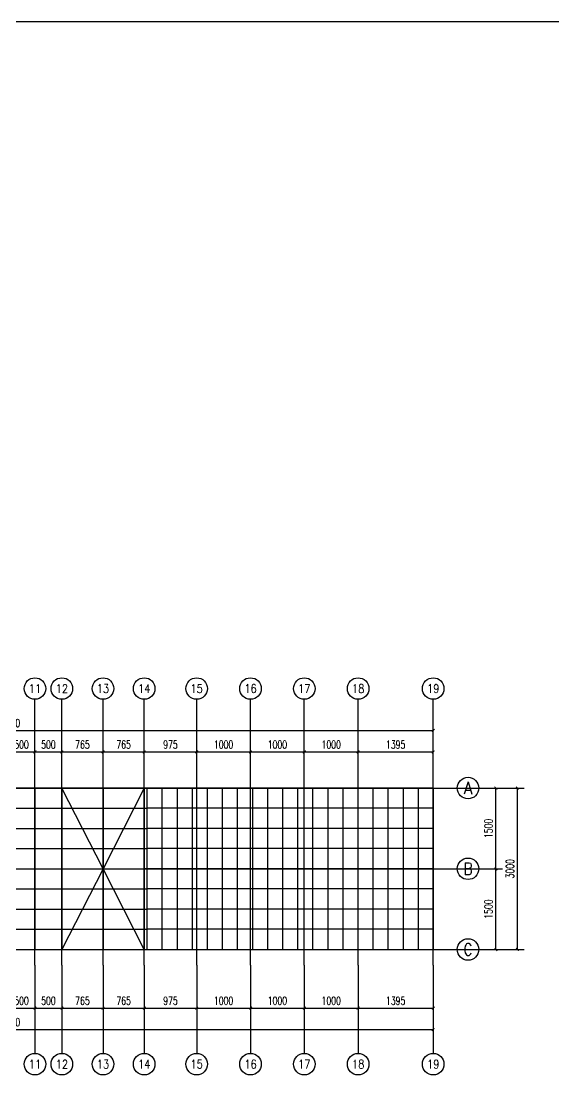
# Model space of a CAD drawing. Header units: millimetres. Extents: x -1471591 to 944464, y -468930 to 547002.
# Drawn here: x -863479 to -853593, y -162674 to -142711 of the extents above; entities that cross this region are included whole.
import ezdxf
from ezdxf.enums import TextEntityAlignment as Align

# ---------------------------------------------------------------- set-up
doc = ezdxf.new("R2010")
doc.units = ezdxf.units.MM
doc.header["$LTSCALE"] = 10
doc.header["$PDMODE"] = 35
for name, color, linetype in [('AXIS', 3, 'Continuous'), ('AXIS_TEXT', 7, 'Continuous'), ('DOTE', 1, 'Continuous')]:
    doc.layers.add(name, color=color, linetype=linetype)
doc.styles.add('_TCH_AXIS', font='COMPLEX', dxfattribs={"bigfont": 'GBCBIG'})
doc.styles.add('_TCH_DIM_T3', font='SIMPLEX', dxfattribs={"width": 0.705882, "bigfont": 'GBCBIG'})
doc.styles.add('COMPLEX', font='COMPLEX')
doc.dimstyles.new('_TCH_ARCH&&50', dxfattribs={"dimtxt": 148.75, "dimasz": 50, "dimexe": 125, "dimexo": 150, "dimgap": 63.125, "dimtad": 1, "dimdec": 0, "dimzin": 0, "dimdsep": 46, "dimtxsty": '_TCH_DIM_T3', "dimblk": 'ARCHTICK', "dimcen": 0.09, "dimclrt": 7, "dimazin": 2, "dimtfac": 1, "dimtdec": 0, "dimtix": 1, "dimtmove": 2, "dimatfit": 3, "dimfxl": 0, "dimtolj": 1, "dimtzin": 0, "dimarcsym": 0})

# ---------------------------------------------------------------- blocks, each defined once
blk = doc.blocks.new('_ArchTick')
at = {"color": 0, "linetype": 'ByBlock', "const_width": 0.4}
blk.add_lwpolyline([(-0.5, -0.5), (0.5, 0.5)], dxfattribs=at)
blk = doc.blocks.new('*D1980')
at = {"layer": 'AXIS', "color": 0, "lineweight": -2, "transparency": 16777216}
for p, q in [((-855417, -156960), (-854539, -156960)), ((-854664, -158460), (-854664, -156960)), ((-855417, -158460), (-854539, -158460))]:
    blk.add_line(p, q, dxfattribs=at)
at = {"layer": 'Defpoints', "color": 0, "transparency": 16777216}
for p in [(-855567, -156960), (-854664, -156960), (-855567, -158460)]:
    blk.add_point(p, dxfattribs=at)
at = {"layer": 'AXIS', "color": 0, "lineweight": -2, "transparency": 16777216, "xscale": 50, "yscale": 50, "zscale": 50}
for p, rotation in [((-854664, -156960), 90), ((-854664, -158460), 270)]:
    blk.add_blockref('_ArchTick', p, dxfattribs=dict(at, rotation=rotation))
at = {"layer": 'AXIS', "color": 7, "transparency": 16777216, "insert": (-854802, -157709), "char_height": 148.8, "attachment_point": 5, "rotation": 90, "style": '_TCH_DIM_T3'}
blk.add_mtext('\\A1;1500', dxfattribs=at)
blk = doc.blocks.new('*D1981')
at = {"layer": 'AXIS', "color": 0, "lineweight": -2, "transparency": 16777216}
for p, q in [((-855417, -158460), (-854539, -158460)), ((-854664, -159960), (-854664, -158460)), ((-855417, -159960), (-854539, -159960))]:
    blk.add_line(p, q, dxfattribs=at)
at = {"layer": 'Defpoints', "color": 0, "transparency": 16777216}
for p in [(-855567, -158460), (-854664, -158460), (-855567, -159960)]:
    blk.add_point(p, dxfattribs=at)
at = {"layer": 'AXIS', "color": 0, "lineweight": -2, "transparency": 16777216, "xscale": 50, "yscale": 50, "zscale": 50}
for p, rotation in [((-854664, -158460), 90), ((-854664, -159960), 270)]:
    blk.add_blockref('_ArchTick', p, dxfattribs=dict(at, rotation=rotation))
at = {"layer": 'AXIS', "color": 7, "transparency": 16777216, "insert": (-854802, -159209), "char_height": 148.8, "attachment_point": 5, "rotation": 90, "style": '_TCH_DIM_T3'}
blk.add_mtext('\\A1;1500', dxfattribs=at)
blk = doc.blocks.new('*D1982')
at = {"layer": 'AXIS', "color": 0, "lineweight": -2, "transparency": 16777216}
for p, q in [((-855417, -156960), (-854139, -156960)), ((-854264, -159960), (-854264, -156960)), ((-855417, -159960), (-854139, -159960))]:
    blk.add_line(p, q, dxfattribs=at)
at = {"layer": 'Defpoints', "color": 0, "transparency": 16777216}
for p in [(-855567, -156960), (-854264, -156960), (-855567, -159960)]:
    blk.add_point(p, dxfattribs=at)
at = {"layer": 'AXIS', "color": 0, "lineweight": -2, "transparency": 16777216, "xscale": 50, "yscale": 50, "zscale": 50}
for p, rotation in [((-854264, -156960), 90), ((-854264, -159960), 270)]:
    blk.add_blockref('_ArchTick', p, dxfattribs=dict(at, rotation=rotation))
at = {"layer": 'AXIS', "color": 7, "transparency": 16777216, "insert": (-854402, -158459), "char_height": 148.8, "attachment_point": 5, "rotation": 90, "style": '_TCH_DIM_T3'}
blk.add_mtext('\\A1;3000', dxfattribs=at)
blk = doc.blocks.new('*D1995')
at = {"layer": 'AXIS', "color": 0, "lineweight": -2, "transparency": 16777216}
for p, q in [((-863729, -156350), (-863729, -156163)), ((-863729, -156288), (-863229, -156288)), ((-863229, -156350), (-863229, -156163))]:
    blk.add_line(p, q, dxfattribs=at)
at = {"layer": 'Defpoints', "color": 0, "transparency": 16777216}
for p in [(-863229, -156288), (-863729, -156500), (-863229, -156500)]:
    blk.add_point(p, dxfattribs=at)
at = {"layer": 'AXIS', "color": 0, "lineweight": -2, "transparency": 16777216, "xscale": 50, "yscale": 50, "zscale": 50, "rotation": 180}
blk.add_blockref('_ArchTick', (-863729, -156288), dxfattribs=at)
at = {"layer": 'AXIS', "color": 0, "lineweight": -2, "transparency": 16777216, "xscale": 50, "yscale": 50, "zscale": 50}
blk.add_blockref('_ArchTick', (-863229, -156288), dxfattribs=at)
at = {"layer": 'AXIS', "color": 7, "transparency": 16777216, "insert": (-863479, -156150), "char_height": 148.8, "attachment_point": 5, "style": '_TCH_DIM_T3'}
blk.add_mtext('\\A1;500', dxfattribs=at)
blk = doc.blocks.new('*D1996')
at = {"layer": 'AXIS', "color": 0, "lineweight": -2, "transparency": 16777216}
for p, q in [((-863229, -156350), (-863229, -156163)), ((-863229, -156288), (-862729, -156288)), ((-862729, -156350), (-862729, -156163))]:
    blk.add_line(p, q, dxfattribs=at)
at = {"layer": 'Defpoints', "color": 0, "transparency": 16777216}
for p in [(-862729, -156288), (-863229, -156500), (-862729, -156500)]:
    blk.add_point(p, dxfattribs=at)
at = {"layer": 'AXIS', "color": 0, "lineweight": -2, "transparency": 16777216, "xscale": 50, "yscale": 50, "zscale": 50, "rotation": 180}
blk.add_blockref('_ArchTick', (-863229, -156288), dxfattribs=at)
at = {"layer": 'AXIS', "color": 0, "lineweight": -2, "transparency": 16777216, "xscale": 50, "yscale": 50, "zscale": 50}
blk.add_blockref('_ArchTick', (-862729, -156288), dxfattribs=at)
at = {"layer": 'AXIS', "color": 7, "transparency": 16777216, "insert": (-862979, -156150), "char_height": 148.8, "attachment_point": 5, "style": '_TCH_DIM_T3'}
blk.add_mtext('\\A1;500', dxfattribs=at)
blk = doc.blocks.new('*D1997')
at = {"layer": 'AXIS', "color": 0, "lineweight": -2, "transparency": 16777216}
for p, q in [((-862729, -156350), (-862729, -156163)), ((-862729, -156288), (-861964, -156288)), ((-861964, -156350), (-861964, -156163))]:
    blk.add_line(p, q, dxfattribs=at)
at = {"layer": 'Defpoints', "color": 0, "transparency": 16777216}
for p in [(-861964, -156288), (-862729, -156500), (-861964, -156500)]:
    blk.add_point(p, dxfattribs=at)
at = {"layer": 'AXIS', "color": 0, "lineweight": -2, "transparency": 16777216, "xscale": 50, "yscale": 50, "zscale": 50, "rotation": 180}
blk.add_blockref('_ArchTick', (-862729, -156288), dxfattribs=at)
at = {"layer": 'AXIS', "color": 0, "lineweight": -2, "transparency": 16777216, "xscale": 50, "yscale": 50, "zscale": 50}
blk.add_blockref('_ArchTick', (-861964, -156288), dxfattribs=at)
at = {"layer": 'AXIS', "color": 7, "transparency": 16777216, "insert": (-862346, -156150), "char_height": 148.8, "attachment_point": 5, "style": '_TCH_DIM_T3'}
blk.add_mtext('\\A1;765', dxfattribs=at)
blk = doc.blocks.new('*D1998')
at = {"layer": 'AXIS', "color": 0, "lineweight": -2, "transparency": 16777216}
for p, q in [((-861964, -156350), (-861964, -156163)), ((-861964, -156288), (-861199, -156288)), ((-861199, -156350), (-861199, -156163))]:
    blk.add_line(p, q, dxfattribs=at)
at = {"layer": 'Defpoints', "color": 0, "transparency": 16777216}
for p in [(-861199, -156288), (-861964, -156500), (-861199, -156500)]:
    blk.add_point(p, dxfattribs=at)
at = {"layer": 'AXIS', "color": 0, "lineweight": -2, "transparency": 16777216, "xscale": 50, "yscale": 50, "zscale": 50, "rotation": 180}
blk.add_blockref('_ArchTick', (-861964, -156288), dxfattribs=at)
at = {"layer": 'AXIS', "color": 0, "lineweight": -2, "transparency": 16777216, "xscale": 50, "yscale": 50, "zscale": 50}
blk.add_blockref('_ArchTick', (-861199, -156288), dxfattribs=at)
at = {"layer": 'AXIS', "color": 7, "transparency": 16777216, "insert": (-861581, -156150), "char_height": 148.8, "attachment_point": 5, "style": '_TCH_DIM_T3'}
blk.add_mtext('\\A1;765', dxfattribs=at)
blk = doc.blocks.new('*D1999')
at = {"layer": 'AXIS', "color": 0, "lineweight": -2, "transparency": 16777216}
for p, q in [((-861199, -156350), (-861199, -156163)), ((-861199, -156288), (-860224, -156288)), ((-860224, -156350), (-860224, -156163))]:
    blk.add_line(p, q, dxfattribs=at)
at = {"layer": 'Defpoints', "color": 0, "transparency": 16777216}
for p in [(-860224, -156288), (-861199, -156500), (-860224, -156500)]:
    blk.add_point(p, dxfattribs=at)
at = {"layer": 'AXIS', "color": 0, "lineweight": -2, "transparency": 16777216, "xscale": 50, "yscale": 50, "zscale": 50, "rotation": 180}
blk.add_blockref('_ArchTick', (-861199, -156288), dxfattribs=at)
at = {"layer": 'AXIS', "color": 0, "lineweight": -2, "transparency": 16777216, "xscale": 50, "yscale": 50, "zscale": 50}
blk.add_blockref('_ArchTick', (-860224, -156288), dxfattribs=at)
at = {"layer": 'AXIS', "color": 7, "transparency": 16777216, "insert": (-860711, -156150), "char_height": 148.8, "attachment_point": 5, "style": '_TCH_DIM_T3'}
blk.add_mtext('\\A1;975', dxfattribs=at)
blk = doc.blocks.new('*D2000')
at = {"layer": 'AXIS', "color": 0, "lineweight": -2, "transparency": 16777216}
for p, q in [((-860224, -156350), (-860224, -156163)), ((-860224, -156288), (-859224, -156288)), ((-859224, -156350), (-859224, -156163))]:
    blk.add_line(p, q, dxfattribs=at)
at = {"layer": 'Defpoints', "color": 0, "transparency": 16777216}
for p in [(-859224, -156288), (-860224, -156500), (-859224, -156500)]:
    blk.add_point(p, dxfattribs=at)
at = {"layer": 'AXIS', "color": 0, "lineweight": -2, "transparency": 16777216, "xscale": 50, "yscale": 50, "zscale": 50, "rotation": 180}
blk.add_blockref('_ArchTick', (-860224, -156288), dxfattribs=at)
at = {"layer": 'AXIS', "color": 0, "lineweight": -2, "transparency": 16777216, "xscale": 50, "yscale": 50, "zscale": 50}
blk.add_blockref('_ArchTick', (-859224, -156288), dxfattribs=at)
at = {"layer": 'AXIS', "color": 7, "transparency": 16777216, "insert": (-859724, -156150), "char_height": 148.8, "attachment_point": 5, "style": '_TCH_DIM_T3'}
blk.add_mtext('\\A1;1000', dxfattribs=at)
blk = doc.blocks.new('*D2001')
at = {"layer": 'AXIS', "color": 0, "lineweight": -2, "transparency": 16777216}
for p, q in [((-859224, -156350), (-859224, -156163)), ((-859224, -156288), (-858224, -156288)), ((-858224, -156350), (-858224, -156163))]:
    blk.add_line(p, q, dxfattribs=at)
at = {"layer": 'Defpoints', "color": 0, "transparency": 16777216}
for p in [(-858224, -156288), (-859224, -156500), (-858224, -156500)]:
    blk.add_point(p, dxfattribs=at)
at = {"layer": 'AXIS', "color": 0, "lineweight": -2, "transparency": 16777216, "xscale": 50, "yscale": 50, "zscale": 50, "rotation": 180}
blk.add_blockref('_ArchTick', (-859224, -156288), dxfattribs=at)
at = {"layer": 'AXIS', "color": 0, "lineweight": -2, "transparency": 16777216, "xscale": 50, "yscale": 50, "zscale": 50}
blk.add_blockref('_ArchTick', (-858224, -156288), dxfattribs=at)
at = {"layer": 'AXIS', "color": 7, "transparency": 16777216, "insert": (-858724, -156150), "char_height": 148.8, "attachment_point": 5, "style": '_TCH_DIM_T3'}
blk.add_mtext('\\A1;1000', dxfattribs=at)
blk = doc.blocks.new('*D2002')
at = {"layer": 'AXIS', "color": 0, "lineweight": -2, "transparency": 16777216}
for p, q in [((-858224, -156350), (-858224, -156163)), ((-858224, -156288), (-857224, -156288)), ((-857224, -156350), (-857224, -156163))]:
    blk.add_line(p, q, dxfattribs=at)
at = {"layer": 'Defpoints', "color": 0, "transparency": 16777216}
for p in [(-857224, -156288), (-858224, -156500), (-857224, -156500)]:
    blk.add_point(p, dxfattribs=at)
at = {"layer": 'AXIS', "color": 0, "lineweight": -2, "transparency": 16777216, "xscale": 50, "yscale": 50, "zscale": 50, "rotation": 180}
blk.add_blockref('_ArchTick', (-858224, -156288), dxfattribs=at)
at = {"layer": 'AXIS', "color": 0, "lineweight": -2, "transparency": 16777216, "xscale": 50, "yscale": 50, "zscale": 50}
blk.add_blockref('_ArchTick', (-857224, -156288), dxfattribs=at)
at = {"layer": 'AXIS', "color": 7, "transparency": 16777216, "insert": (-857724, -156150), "char_height": 148.8, "attachment_point": 5, "style": '_TCH_DIM_T3'}
blk.add_mtext('\\A1;1000', dxfattribs=at)
blk = doc.blocks.new('*D2003')
at = {"layer": 'AXIS', "color": 0, "lineweight": -2, "transparency": 16777216}
for p, q in [((-857224, -156350), (-857224, -156163)), ((-857224, -156288), (-855829, -156288)), ((-855829, -156350), (-855829, -156163))]:
    blk.add_line(p, q, dxfattribs=at)
at = {"layer": 'Defpoints', "color": 0, "transparency": 16777216}
for p in [(-855829, -156288), (-857224, -156500), (-855829, -156500)]:
    blk.add_point(p, dxfattribs=at)
at = {"layer": 'AXIS', "color": 0, "lineweight": -2, "transparency": 16777216, "xscale": 50, "yscale": 50, "zscale": 50, "rotation": 180}
blk.add_blockref('_ArchTick', (-857224, -156288), dxfattribs=at)
at = {"layer": 'AXIS', "color": 0, "lineweight": -2, "transparency": 16777216, "xscale": 50, "yscale": 50, "zscale": 50}
blk.add_blockref('_ArchTick', (-855829, -156288), dxfattribs=at)
at = {"layer": 'AXIS', "color": 7, "transparency": 16777216, "insert": (-856526, -156150), "char_height": 148.8, "attachment_point": 5, "style": '_TCH_DIM_T3'}
blk.add_mtext('\\A1;1395', dxfattribs=at)
blk = doc.blocks.new('*D2004')
at = {"layer": 'AXIS', "color": 0, "lineweight": -2, "transparency": 16777216}
for p, q in [((-871629, -156350), (-871629, -155763)), ((-871629, -155888), (-855829, -155888)), ((-855829, -156350), (-855829, -155763))]:
    blk.add_line(p, q, dxfattribs=at)
at = {"layer": 'Defpoints', "color": 0, "transparency": 16777216}
for p in [(-855829, -155888), (-871629, -156500), (-855829, -156500)]:
    blk.add_point(p, dxfattribs=at)
at = {"layer": 'AXIS', "color": 0, "lineweight": -2, "transparency": 16777216, "xscale": 50, "yscale": 50, "zscale": 50, "rotation": 180}
blk.add_blockref('_ArchTick', (-871629, -155888), dxfattribs=at)
at = {"layer": 'AXIS', "color": 0, "lineweight": -2, "transparency": 16777216, "xscale": 50, "yscale": 50, "zscale": 50}
blk.add_blockref('_ArchTick', (-855829, -155888), dxfattribs=at)
at = {"layer": 'AXIS', "color": 7, "transparency": 16777216, "insert": (-863729, -155750), "char_height": 148.8, "attachment_point": 5, "style": '_TCH_DIM_T3'}
blk.add_mtext('\\A1;15800', dxfattribs=at)
blk = doc.blocks.new('*D2014')
at = {"layer": 'AXIS', "color": 0, "lineweight": -2, "transparency": 16777216}
for p, q in [((-863729, -160404), (-863729, -161174)), ((-863229, -160404), (-863229, -161174)), ((-863729, -161049), (-863229, -161049))]:
    blk.add_line(p, q, dxfattribs=at)
at = {"layer": 'Defpoints', "color": 0, "transparency": 16777216}
for p in [(-863729, -160254), (-863229, -160254), (-863229, -161049)]:
    blk.add_point(p, dxfattribs=at)
at = {"layer": 'AXIS', "color": 0, "lineweight": -2, "transparency": 16777216, "xscale": 50, "yscale": 50, "zscale": 50, "rotation": 180}
blk.add_blockref('_ArchTick', (-863729, -161049), dxfattribs=at)
at = {"layer": 'AXIS', "color": 0, "lineweight": -2, "transparency": 16777216, "xscale": 50, "yscale": 50, "zscale": 50}
blk.add_blockref('_ArchTick', (-863229, -161049), dxfattribs=at)
at = {"layer": 'AXIS', "color": 7, "transparency": 16777216, "insert": (-863479, -160912), "char_height": 148.8, "attachment_point": 5, "style": '_TCH_DIM_T3'}
blk.add_mtext('\\A1;500', dxfattribs=at)
blk = doc.blocks.new('*D2015')
at = {"layer": 'AXIS', "color": 0, "lineweight": -2, "transparency": 16777216}
for p, q in [((-863229, -160404), (-863229, -161174)), ((-862729, -160404), (-862729, -161174)), ((-863229, -161049), (-862729, -161049))]:
    blk.add_line(p, q, dxfattribs=at)
at = {"layer": 'Defpoints', "color": 0, "transparency": 16777216}
for p in [(-863229, -160254), (-862729, -160254), (-862729, -161049)]:
    blk.add_point(p, dxfattribs=at)
at = {"layer": 'AXIS', "color": 0, "lineweight": -2, "transparency": 16777216, "xscale": 50, "yscale": 50, "zscale": 50, "rotation": 180}
blk.add_blockref('_ArchTick', (-863229, -161049), dxfattribs=at)
at = {"layer": 'AXIS', "color": 0, "lineweight": -2, "transparency": 16777216, "xscale": 50, "yscale": 50, "zscale": 50}
blk.add_blockref('_ArchTick', (-862729, -161049), dxfattribs=at)
at = {"layer": 'AXIS', "color": 7, "transparency": 16777216, "insert": (-862979, -160912), "char_height": 148.8, "attachment_point": 5, "style": '_TCH_DIM_T3'}
blk.add_mtext('\\A1;500', dxfattribs=at)
blk = doc.blocks.new('*D2016')
at = {"layer": 'AXIS', "color": 0, "lineweight": -2, "transparency": 16777216}
for p, q in [((-862729, -160404), (-862729, -161174)), ((-861964, -160404), (-861964, -161174)), ((-862729, -161049), (-861964, -161049))]:
    blk.add_line(p, q, dxfattribs=at)
at = {"layer": 'Defpoints', "color": 0, "transparency": 16777216}
for p in [(-862729, -160254), (-861964, -160254), (-861964, -161049)]:
    blk.add_point(p, dxfattribs=at)
at = {"layer": 'AXIS', "color": 0, "lineweight": -2, "transparency": 16777216, "xscale": 50, "yscale": 50, "zscale": 50, "rotation": 180}
blk.add_blockref('_ArchTick', (-862729, -161049), dxfattribs=at)
at = {"layer": 'AXIS', "color": 0, "lineweight": -2, "transparency": 16777216, "xscale": 50, "yscale": 50, "zscale": 50}
blk.add_blockref('_ArchTick', (-861964, -161049), dxfattribs=at)
at = {"layer": 'AXIS', "color": 7, "transparency": 16777216, "insert": (-862346, -160912), "char_height": 148.8, "attachment_point": 5, "style": '_TCH_DIM_T3'}
blk.add_mtext('\\A1;765', dxfattribs=at)
blk = doc.blocks.new('*D2017')
at = {"layer": 'AXIS', "color": 0, "lineweight": -2, "transparency": 16777216}
for p, q in [((-861964, -160404), (-861964, -161174)), ((-861199, -160404), (-861199, -161174)), ((-861964, -161049), (-861199, -161049))]:
    blk.add_line(p, q, dxfattribs=at)
at = {"layer": 'Defpoints', "color": 0, "transparency": 16777216}
for p in [(-861964, -160254), (-861199, -160254), (-861199, -161049)]:
    blk.add_point(p, dxfattribs=at)
at = {"layer": 'AXIS', "color": 0, "lineweight": -2, "transparency": 16777216, "xscale": 50, "yscale": 50, "zscale": 50, "rotation": 180}
blk.add_blockref('_ArchTick', (-861964, -161049), dxfattribs=at)
at = {"layer": 'AXIS', "color": 0, "lineweight": -2, "transparency": 16777216, "xscale": 50, "yscale": 50, "zscale": 50}
blk.add_blockref('_ArchTick', (-861199, -161049), dxfattribs=at)
at = {"layer": 'AXIS', "color": 7, "transparency": 16777216, "insert": (-861581, -160912), "char_height": 148.8, "attachment_point": 5, "style": '_TCH_DIM_T3'}
blk.add_mtext('\\A1;765', dxfattribs=at)
blk = doc.blocks.new('*D2018')
at = {"layer": 'AXIS', "color": 0, "lineweight": -2, "transparency": 16777216}
for p, q in [((-861199, -160404), (-861199, -161174)), ((-860224, -160404), (-860224, -161174)), ((-861199, -161049), (-860224, -161049))]:
    blk.add_line(p, q, dxfattribs=at)
at = {"layer": 'Defpoints', "color": 0, "transparency": 16777216}
for p in [(-861199, -160254), (-860224, -160254), (-860224, -161049)]:
    blk.add_point(p, dxfattribs=at)
at = {"layer": 'AXIS', "color": 0, "lineweight": -2, "transparency": 16777216, "xscale": 50, "yscale": 50, "zscale": 50, "rotation": 180}
blk.add_blockref('_ArchTick', (-861199, -161049), dxfattribs=at)
at = {"layer": 'AXIS', "color": 0, "lineweight": -2, "transparency": 16777216, "xscale": 50, "yscale": 50, "zscale": 50}
blk.add_blockref('_ArchTick', (-860224, -161049), dxfattribs=at)
at = {"layer": 'AXIS', "color": 7, "transparency": 16777216, "insert": (-860711, -160912), "char_height": 148.8, "attachment_point": 5, "style": '_TCH_DIM_T3'}
blk.add_mtext('\\A1;975', dxfattribs=at)
blk = doc.blocks.new('*D2019')
at = {"layer": 'AXIS', "color": 0, "lineweight": -2, "transparency": 16777216}
for p, q in [((-860224, -160404), (-860224, -161174)), ((-859224, -160404), (-859224, -161174)), ((-860224, -161049), (-859224, -161049))]:
    blk.add_line(p, q, dxfattribs=at)
at = {"layer": 'Defpoints', "color": 0, "transparency": 16777216}
for p in [(-860224, -160254), (-859224, -160254), (-859224, -161049)]:
    blk.add_point(p, dxfattribs=at)
at = {"layer": 'AXIS', "color": 0, "lineweight": -2, "transparency": 16777216, "xscale": 50, "yscale": 50, "zscale": 50, "rotation": 180}
blk.add_blockref('_ArchTick', (-860224, -161049), dxfattribs=at)
at = {"layer": 'AXIS', "color": 0, "lineweight": -2, "transparency": 16777216, "xscale": 50, "yscale": 50, "zscale": 50}
blk.add_blockref('_ArchTick', (-859224, -161049), dxfattribs=at)
at = {"layer": 'AXIS', "color": 7, "transparency": 16777216, "insert": (-859724, -160912), "char_height": 148.8, "attachment_point": 5, "style": '_TCH_DIM_T3'}
blk.add_mtext('\\A1;1000', dxfattribs=at)
blk = doc.blocks.new('*D2020')
at = {"layer": 'AXIS', "color": 0, "lineweight": -2, "transparency": 16777216}
for p, q in [((-859224, -160404), (-859224, -161174)), ((-858224, -160404), (-858224, -161174)), ((-859224, -161049), (-858224, -161049))]:
    blk.add_line(p, q, dxfattribs=at)
at = {"layer": 'Defpoints', "color": 0, "transparency": 16777216}
for p in [(-859224, -160254), (-858224, -160254), (-858224, -161049)]:
    blk.add_point(p, dxfattribs=at)
at = {"layer": 'AXIS', "color": 0, "lineweight": -2, "transparency": 16777216, "xscale": 50, "yscale": 50, "zscale": 50, "rotation": 180}
blk.add_blockref('_ArchTick', (-859224, -161049), dxfattribs=at)
at = {"layer": 'AXIS', "color": 0, "lineweight": -2, "transparency": 16777216, "xscale": 50, "yscale": 50, "zscale": 50}
blk.add_blockref('_ArchTick', (-858224, -161049), dxfattribs=at)
at = {"layer": 'AXIS', "color": 7, "transparency": 16777216, "insert": (-858724, -160912), "char_height": 148.8, "attachment_point": 5, "style": '_TCH_DIM_T3'}
blk.add_mtext('\\A1;1000', dxfattribs=at)
blk = doc.blocks.new('*D2021')
at = {"layer": 'AXIS', "color": 0, "lineweight": -2, "transparency": 16777216}
for p, q in [((-858224, -160404), (-858224, -161174)), ((-857224, -160404), (-857224, -161174)), ((-858224, -161049), (-857224, -161049))]:
    blk.add_line(p, q, dxfattribs=at)
at = {"layer": 'Defpoints', "color": 0, "transparency": 16777216}
for p in [(-858224, -160254), (-857224, -160254), (-857224, -161049)]:
    blk.add_point(p, dxfattribs=at)
at = {"layer": 'AXIS', "color": 0, "lineweight": -2, "transparency": 16777216, "xscale": 50, "yscale": 50, "zscale": 50, "rotation": 180}
blk.add_blockref('_ArchTick', (-858224, -161049), dxfattribs=at)
at = {"layer": 'AXIS', "color": 0, "lineweight": -2, "transparency": 16777216, "xscale": 50, "yscale": 50, "zscale": 50}
blk.add_blockref('_ArchTick', (-857224, -161049), dxfattribs=at)
at = {"layer": 'AXIS', "color": 7, "transparency": 16777216, "insert": (-857724, -160912), "char_height": 148.8, "attachment_point": 5, "style": '_TCH_DIM_T3'}
blk.add_mtext('\\A1;1000', dxfattribs=at)
blk = doc.blocks.new('*D2022')
at = {"layer": 'AXIS', "color": 0, "lineweight": -2, "transparency": 16777216}
for p, q in [((-857224, -160404), (-857224, -161174)), ((-855829, -160404), (-855829, -161174)), ((-857224, -161049), (-855829, -161049))]:
    blk.add_line(p, q, dxfattribs=at)
at = {"layer": 'Defpoints', "color": 0, "transparency": 16777216}
for p in [(-857224, -160254), (-855829, -160254), (-855829, -161049)]:
    blk.add_point(p, dxfattribs=at)
at = {"layer": 'AXIS', "color": 0, "lineweight": -2, "transparency": 16777216, "xscale": 50, "yscale": 50, "zscale": 50, "rotation": 180}
blk.add_blockref('_ArchTick', (-857224, -161049), dxfattribs=at)
at = {"layer": 'AXIS', "color": 0, "lineweight": -2, "transparency": 16777216, "xscale": 50, "yscale": 50, "zscale": 50}
blk.add_blockref('_ArchTick', (-855829, -161049), dxfattribs=at)
at = {"layer": 'AXIS', "color": 7, "transparency": 16777216, "insert": (-856526, -160912), "char_height": 148.8, "attachment_point": 5, "style": '_TCH_DIM_T3'}
blk.add_mtext('\\A1;1395', dxfattribs=at)
blk = doc.blocks.new('*D2023')
at = {"layer": 'AXIS', "color": 0, "lineweight": -2, "transparency": 16777216}
for p, q in [((-871629, -160404), (-871629, -161574)), ((-855829, -160404), (-855829, -161574)), ((-871629, -161449), (-855829, -161449))]:
    blk.add_line(p, q, dxfattribs=at)
at = {"layer": 'Defpoints', "color": 0, "transparency": 16777216}
for p in [(-871629, -160254), (-855829, -160254), (-855829, -161449)]:
    blk.add_point(p, dxfattribs=at)
at = {"layer": 'AXIS', "color": 0, "lineweight": -2, "transparency": 16777216, "xscale": 50, "yscale": 50, "zscale": 50, "rotation": 180}
blk.add_blockref('_ArchTick', (-871629, -161449), dxfattribs=at)
at = {"layer": 'AXIS', "color": 0, "lineweight": -2, "transparency": 16777216, "xscale": 50, "yscale": 50, "zscale": 50}
blk.add_blockref('_ArchTick', (-855829, -161449), dxfattribs=at)
at = {"layer": 'AXIS', "color": 7, "transparency": 16777216, "insert": (-863729, -161312), "char_height": 148.8, "attachment_point": 5, "style": '_TCH_DIM_T3'}
blk.add_mtext('\\A1;15800', dxfattribs=at)
blk = doc.blocks.new('_AXISO')
blk.add_circle((0, 0), 0.5)
at = {"layer": 'AXIS_TEXT', "style": 'COMPLEX', "width": 1.041667}
blk.add_attdef('A', text='', height=0.56, dxfattribs=at).set_placement((-0.25, -0.28), (0.25, -0.28), align=Align.FIT)

msp = doc.modelspace()

# ---------------------------------------------------------------- linework, layer by layer
at = {"color": 3}
for p, q in [((-855829, -156959.5), (-871629, -156959.5)), ((-855829, -156959.5), (-855829, -159959.5)), ((-855829, -158459.5), (-861199, -158459.5)), ((-871629, -159959.5), (-855829, -159959.5))]:
    msp.add_line(p, q, dxfattribs=at)
at = {"color": 6}
for p, q in [((-863229, -156959.5), (-863229, -159959.5)), ((-862729, -156959.5), (-862729, -159959.5)), ((-861964, -156959.5), (-861964, -159959.5))]:
    msp.add_line(p, q, dxfattribs=at)
msp.add_lwpolyline([(-979506.5, -142711), (-833837.5, -142711), (-833837.5, -180989), (-979506.5, -180989)], close=True)
for points in [[(-861199, -159959.5), (-861964, -158459.5), (-862728.2, -156959.5)], [(-861199, -156959.5), (-861964, -158459.5), (-862728, -159959.5)]]:
    msp.add_lwpolyline(points, dxfattribs=at)
at = {"color": 1}
msp.add_lwpolyline([(-861199, -156959.5), (-861199, -159959.5)], dxfattribs=at)
at = {"color": 4}
msp.add_lwpolyline([(-861149, -156959.5), (-861149, -159959.5)], dxfattribs=at)
at = {"color": 3}
for points in [[(-855829, -156959.5), (-861149, -156959.5)], [(-866309, -157334.5), (-861149, -157334.5)], [(-866309, -157709.5), (-861149, -157709.5)], [(-866309, -158084.5), (-861149, -158084.5)], [(-866309, -158459.5), (-861149, -158459.5)], [(-866309, -158834.5), (-861149, -158834.5)], [(-866309, -159209.5), (-861149, -159209.5)], [(-866309, -159584.5), (-861149, -159584.5)]]:
    msp.add_lwpolyline(points, dxfattribs=at)
at = {"color": 5}
for points in [[(-860869, -156959.5), (-860869, -159959.5)], [(-860589, -156959.5), (-860589, -159959.5)], [(-860309, -156959.5), (-860309, -159959.5)], [(-860029, -156959.5), (-860029, -159959.5)], [(-859749, -156959.5), (-859749, -159959.5)], [(-859469, -156959.5), (-859469, -159959.5)], [(-859189, -156959.5), (-859189, -159959.5)], [(-858909, -156959.5), (-858909, -159959.5)], [(-858629, -156959.5), (-858629, -159959.5)], [(-858349, -156959.5), (-858349, -159959.5)], [(-858069, -156959.5), (-858069, -159959.5)], [(-857789, -156959.5), (-857789, -159959.5)], [(-857509, -156959.5), (-857509, -159959.5)], [(-857229, -156959.5), (-857229, -159959.5)], [(-856949, -156959.5), (-856949, -159959.5)], [(-856669, -156959.5), (-856669, -159959.5)], [(-856389, -156959.5), (-856389, -159959.5)], [(-856109, -156959.5), (-856109, -159959.5)], [(-855829, -157334.5), (-861149, -157334.5)], [(-855829, -157709.5), (-861149, -157709.5)], [(-855829, -158084.5), (-861149, -158084.5)], [(-855829, -158834.5), (-861149, -158834.5)], [(-855829, -159209.5), (-861149, -159209.5)], [(-855829, -159584.5), (-861149, -159584.5)]]:
    msp.add_lwpolyline(points, dxfattribs=at)
at = {"layer": 'AXIS'}
for p, q in [((-863229, -156499.5), (-863229, -155310)), ((-862729, -156499.5), (-862729, -155310)), ((-861964, -156499.5), (-861964, -155310)), ((-861199, -156499.5), (-861199, -155310)), ((-860224, -156499.5), (-860224, -155310)), ((-859224, -156499.5), (-859224, -155310)), ((-858224, -156499.5), (-858224, -155310)), ((-857224, -156499.5), (-857224, -155310)), ((-855829, -156499.5), (-855829, -155310)), ((-855567.5, -156959.5), (-855381.6, -156959.5)), ((-855567.5, -158459.5), (-855381.6, -158459.5)), ((-855567.5, -159959.5), (-855381.6, -159959.5)), ((-863229, -160253.5), (-863229, -161891)), ((-862729, -160253.5), (-862729, -161891)), ((-861964, -160253.5), (-861964, -161891)), ((-861199, -160253.5), (-861199, -161891)), ((-860224, -160253.5), (-860224, -161891)), ((-859224, -160253.5), (-859224, -161891)), ((-858224, -160253.5), (-858224, -161891)), ((-857224, -160253.5), (-857224, -161891)), ((-855829, -160253.5), (-855829, -161891))]:
    msp.add_line(p, q, dxfattribs=at)
at = {"layer": 'DOTE'}
for p, q in [((-863229, -160253.5), (-863229, -156499.5)), ((-862729, -160253.5), (-862729, -156499.5)), ((-861964, -160253.5), (-861964, -156499.5)), ((-861199, -160253.5), (-861199, -156499.5)), ((-860224, -160253.5), (-860224, -156499.5)), ((-859224, -160253.5), (-859224, -156499.5)), ((-858224, -160253.5), (-858224, -156499.5)), ((-857224, -160253.5), (-857224, -156499.5)), ((-855829, -160253.5), (-855829, -156499.5)), ((-872011, -156959.5), (-855567.5, -156959.5)), ((-872011, -158459.5), (-855567.5, -158459.5)), ((-872011, -159959.5), (-855567.5, -159959.5))]:
    msp.add_line(p, q, dxfattribs=at)

# ---------------------------------------------------------------- block references
at = {"layer": 'AXIS'}
ref = msp.add_blockref('_AXISO', (-863229, -155110), dxfattribs=dict(at, xscale=400, yscale=400, zscale=400))
ref.add_attrib('A', '11', dxfattribs={"layer": 'AXIS_TEXT', "height": 157.4, "style": '_TCH_AXIS', "width": 1.287356}).set_placement((-863344.8, -155188.7), (-863113.2, -155188.7), align=Align.FIT)
ref = msp.add_blockref('_AXISO', (-862729, -155110), dxfattribs=dict(at, xscale=400, yscale=400, zscale=400))
ref.add_attrib('A', '12', dxfattribs={"layer": 'AXIS_TEXT', "height": 157.4, "style": '_TCH_AXIS', "width": 1.065398}).set_placement((-862844.8, -155188.7), (-862613.2, -155188.7), align=Align.FIT)
ref = msp.add_blockref('_AXISO', (-861964, -155110), dxfattribs=dict(at, xscale=400, yscale=400, zscale=400))
ref.add_attrib('A', '13', dxfattribs={"layer": 'AXIS_TEXT', "height": 158.01, "style": '_TCH_AXIS', "width": 1.05931}).set_placement((-862079.6, -155189), (-861848.4, -155189), align=Align.FIT)
ref = msp.add_blockref('_AXISO', (-861199, -155110), dxfattribs=dict(at, xscale=400, yscale=400, zscale=400))
ref.add_attrib('A', '14', dxfattribs={"layer": 'AXIS_TEXT', "height": 157.4, "style": '_TCH_AXIS', "width": 0.996663}).set_placement((-861314.8, -155188.7), (-861083.2, -155188.7), align=Align.FIT)
ref = msp.add_blockref('_AXISO', (-860224, -155110), dxfattribs=dict(at, xscale=400, yscale=400, zscale=400))
ref.add_attrib('A', '15', dxfattribs={"layer": 'AXIS_TEXT', "height": 157.4, "style": '_TCH_AXIS', "width": 1.065398}).set_placement((-860339.8, -155188.7), (-860108.2, -155188.7), align=Align.FIT)
ref = msp.add_blockref('_AXISO', (-859224, -155110), dxfattribs=dict(at, xscale=400, yscale=400, zscale=400))
ref.add_attrib('A', '16', dxfattribs={"layer": 'AXIS_TEXT', "height": 158.01, "style": '_TCH_AXIS', "width": 1.05931}).set_placement((-859339.6, -155189), (-859108.4, -155189), align=Align.FIT)
ref = msp.add_blockref('_AXISO', (-858224, -155110), dxfattribs=dict(at, xscale=400, yscale=400, zscale=400))
ref.add_attrib('A', '17', dxfattribs={"layer": 'AXIS_TEXT', "height": 157.4, "style": '_TCH_AXIS', "width": 1.065398}).set_placement((-858339.8, -155188.7), (-858108.2, -155188.7), align=Align.FIT)
ref = msp.add_blockref('_AXISO', (-857224, -155110), dxfattribs=dict(at, xscale=400, yscale=400, zscale=400))
ref.add_attrib('A', '18', dxfattribs={"layer": 'AXIS_TEXT', "height": 158.01, "style": '_TCH_AXIS', "width": 1.05931}).set_placement((-857339.6, -155189), (-857108.4, -155189), align=Align.FIT)
ref = msp.add_blockref('_AXISO', (-855829, -155110), dxfattribs=dict(at, xscale=400, yscale=400, zscale=400))
ref.add_attrib('A', '19', dxfattribs={"layer": 'AXIS_TEXT', "height": 158.01, "style": '_TCH_AXIS', "width": 1.05931}).set_placement((-855944.6, -155189), (-855713.4, -155189), align=Align.FIT)
ref = msp.add_blockref('_AXISO', (-855181.6, -156959.5), dxfattribs=dict(at, xscale=400, yscale=400, zscale=400))
ref.add_attrib('A', 'A', dxfattribs={"layer": 'AXIS_TEXT', "height": 226, "style": '_TCH_AXIS', "width": 0.853333}).set_placement((-855264.3, -157072.5), (-855099, -157072.5), align=Align.FIT)
ref = msp.add_blockref('_AXISO', (-855181.6, -158459.5), dxfattribs=dict(at, xscale=400, yscale=400, zscale=400))
ref.add_attrib('A', 'B', dxfattribs={"layer": 'AXIS_TEXT', "height": 224.2, "style": '_TCH_AXIS', "width": 0.924665}).set_placement((-855265.5, -158571.6), (-855097.8, -158571.6), align=Align.FIT)
ref = msp.add_blockref('_AXISO', (-855181.6, -159959.5), dxfattribs=dict(at, xscale=400, yscale=400, zscale=400))
ref.add_attrib('A', 'C', dxfattribs={"layer": 'AXIS_TEXT', "height": 226, "style": '_TCH_AXIS', "width": 1.024}).set_placement((-855264.3, -160072.5), (-855099, -160072.5), align=Align.FIT)
ref = msp.add_blockref('_AXISO', (-863229, -162091), dxfattribs=dict(at, xscale=400, yscale=400, zscale=400))
ref.add_attrib('A', '11', dxfattribs={"layer": 'AXIS_TEXT', "height": 157.4, "style": '_TCH_AXIS', "width": 1.287356}).set_placement((-863344.8, -162169.7), (-863113.2, -162169.7), align=Align.FIT)
ref = msp.add_blockref('_AXISO', (-862729, -162091), dxfattribs=dict(at, xscale=400, yscale=400, zscale=400))
ref.add_attrib('A', '12', dxfattribs={"layer": 'AXIS_TEXT', "height": 157.4, "style": '_TCH_AXIS', "width": 1.065398}).set_placement((-862844.8, -162169.7), (-862613.2, -162169.7), align=Align.FIT)
ref = msp.add_blockref('_AXISO', (-861964, -162091), dxfattribs=dict(at, xscale=400, yscale=400, zscale=400))
ref.add_attrib('A', '13', dxfattribs={"layer": 'AXIS_TEXT', "height": 158.01, "style": '_TCH_AXIS', "width": 1.05931}).set_placement((-862079.6, -162170), (-861848.4, -162170), align=Align.FIT)
ref = msp.add_blockref('_AXISO', (-861199, -162091), dxfattribs=dict(at, xscale=400, yscale=400, zscale=400))
ref.add_attrib('A', '14', dxfattribs={"layer": 'AXIS_TEXT', "height": 157.4, "style": '_TCH_AXIS', "width": 0.996663}).set_placement((-861314.8, -162169.7), (-861083.2, -162169.7), align=Align.FIT)
ref = msp.add_blockref('_AXISO', (-860224, -162091), dxfattribs=dict(at, xscale=400, yscale=400, zscale=400))
ref.add_attrib('A', '15', dxfattribs={"layer": 'AXIS_TEXT', "height": 157.4, "style": '_TCH_AXIS', "width": 1.065398}).set_placement((-860339.8, -162169.7), (-860108.2, -162169.7), align=Align.FIT)
ref = msp.add_blockref('_AXISO', (-859224, -162091), dxfattribs=dict(at, xscale=400, yscale=400, zscale=400))
ref.add_attrib('A', '16', dxfattribs={"layer": 'AXIS_TEXT', "height": 158.01, "style": '_TCH_AXIS', "width": 1.05931}).set_placement((-859339.6, -162170), (-859108.4, -162170), align=Align.FIT)
ref = msp.add_blockref('_AXISO', (-858224, -162091), dxfattribs=dict(at, xscale=400, yscale=400, zscale=400))
ref.add_attrib('A', '17', dxfattribs={"layer": 'AXIS_TEXT', "height": 157.4, "style": '_TCH_AXIS', "width": 1.065398}).set_placement((-858339.8, -162169.7), (-858108.2, -162169.7), align=Align.FIT)
ref = msp.add_blockref('_AXISO', (-857224, -162091), dxfattribs=dict(at, xscale=400, yscale=400, zscale=400))
ref.add_attrib('A', '18', dxfattribs={"layer": 'AXIS_TEXT', "height": 158.01, "style": '_TCH_AXIS', "width": 1.05931}).set_placement((-857339.6, -162170), (-857108.4, -162170), align=Align.FIT)
ref = msp.add_blockref('_AXISO', (-855829, -162091), dxfattribs=dict(at, xscale=400, yscale=400, zscale=400))
ref.add_attrib('A', '19', dxfattribs={"layer": 'AXIS_TEXT', "height": 158.01, "style": '_TCH_AXIS', "width": 1.05931}).set_placement((-855944.6, -162170), (-855713.4, -162170), align=Align.FIT)

# ---------------------------------------------------------------- dimensions: what is measured, and where the dimension line sits
for p1, p2, distance, picture, middle in [((-871629, -156499.5), (-855829, -156499.5), 611.5, '*D2004', (-863729, -155750.5)), ((-863729, -156499.5), (-863229, -156499.5), 211.5, '*D1995', (-863479, -156150.5)), ((-863229, -156499.5), (-862729, -156499.5), 211.5, '*D1996', (-862979, -156150.5)), ((-862729, -156499.5), (-861964, -156499.5), 211.5, '*D1997', (-862346.5, -156150.5)), ((-861964, -156499.5), (-861199, -156499.5), 211.5, '*D1998', (-861581.5, -156150.5)), ((-861199, -156499.5), (-860224, -156499.5), 211.5, '*D1999', (-860711.5, -156150.5)), ((-860224, -156499.5), (-859224, -156499.5), 211.5, '*D2000', (-859724, -156150.5)), ((-859224, -156499.5), (-858224, -156499.5), 211.5, '*D2001', (-858724, -156150.5)), ((-858224, -156499.5), (-857224, -156499.5), 211.5, '*D2002', (-857724, -156150.5)), ((-857224, -156499.5), (-855829, -156499.5), 211.5, '*D2003', (-856526.5, -156150.5)), ((-855567.5, -158459.5), (-855567.5, -156959.5), -903, '*D1980', (-854802, -157709.5)), ((-855567.5, -159959.5), (-855567.5, -156959.5), -1303, '*D1982', (-854402, -158459.5)), ((-855567.5, -159959.5), (-855567.5, -158459.5), -903, '*D1981', (-854802, -159209.5)), ((-871629, -160253.5), (-855829, -160253.5), -1195.5, '*D2023', (-863729, -161311.5)), ((-863729, -160253.5), (-863229, -160253.5), -795.5, '*D2014', (-863479, -160911.5)), ((-863229, -160253.5), (-862729, -160253.5), -795.5, '*D2015', (-862979, -160911.5)), ((-862729, -160253.5), (-861964, -160253.5), -795.5, '*D2016', (-862346.5, -160911.5)), ((-861964, -160253.5), (-861199, -160253.5), -795.5, '*D2017', (-861581.5, -160911.5)), ((-861199, -160253.5), (-860224, -160253.5), -795.5, '*D2018', (-860711.5, -160911.5)), ((-860224, -160253.5), (-859224, -160253.5), -795.5, '*D2019', (-859724, -160911.5)), ((-859224, -160253.5), (-858224, -160253.5), -795.5, '*D2020', (-858724, -160911.5)), ((-858224, -160253.5), (-857224, -160253.5), -795.5, '*D2021', (-857724, -160911.5)), ((-857224, -160253.5), (-855829, -160253.5), -795.5, '*D2022', (-856526.5, -160911.5))]:
    dim = msp.add_aligned_dim(p1=p1, p2=p2, distance=distance, dimstyle='_TCH_ARCH&&50', dxfattribs=at)
    dim.commit()
    dim.dimension.update_dxf_attribs({"geometry": picture, "text_midpoint": middle})

doc.saveas('drawing.dxf')
